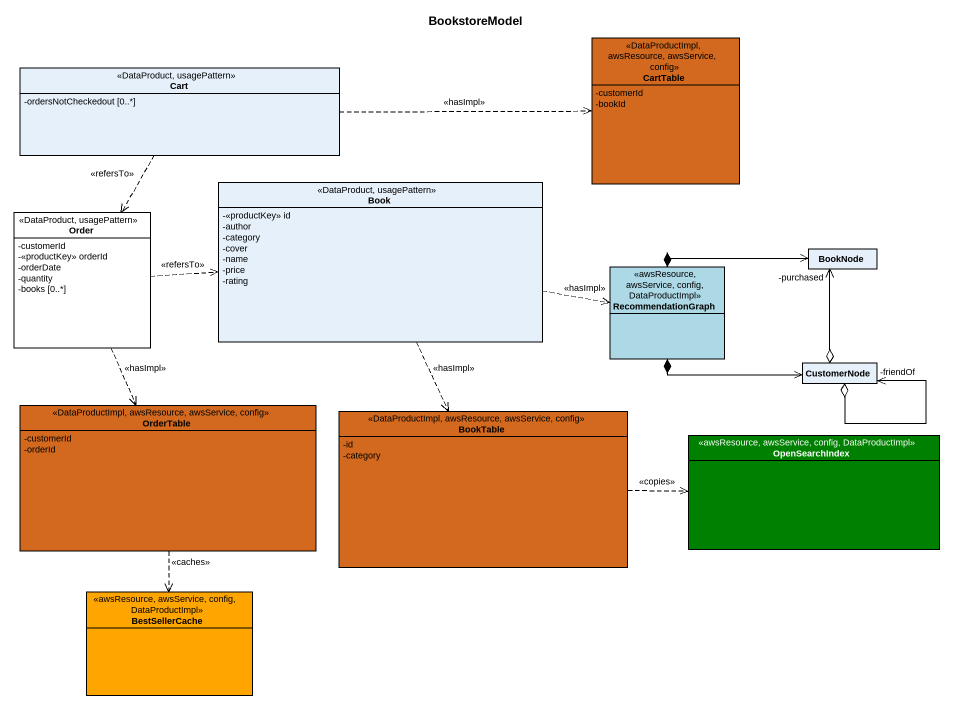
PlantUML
@startuml
title BookstoreModel
hide circle
hide empty members
skinparam classAttributeIconSize 0
class CartTable <<DataProductImpl, awsResource, awsService, config>> #D2691E {
  -customerId
  -bookId
}
class Cart <<DataProduct, usagePattern>> {
  -ordersNotCheckedout [0..*]
}
class Book <<DataProduct, usagePattern>> {
  -<<productKey>> id
  -author
  -category
  -cover
  -name
  -price
  -rating
}
class Order <<DataProduct, usagePattern>> #FFFFFF {
  -customerId
  -<<productKey>> orderId
  -orderDate
  -quantity
  -books [0..*]
}
class RecommendationGraph <<awsResource, awsService, config, DataProductImpl>> #ADD8E6
class BookNode
class CustomerNode
class OrderTable <<DataProductImpl, awsResource, awsService, config>> #D2691E {
  -customerId
  -orderId
}
class BookTable <<DataProductImpl, awsResource, awsService, config>> #D2691E {
  -id
  -category
}
class OpenSearchIndex <<awsResource, awsService, config, DataProductImpl>> #008000
class BestSellerCache <<awsResource, awsService, config, DataProductImpl>> #FFA500
Cart .right.> CartTable : <<hasImpl>>
Cart ..> Order : <<refersTo>>
Book .right.> RecommendationGraph : <<hasImpl>>
Book ..> BookTable : <<hasImpl>>
Order .right.> Book : <<refersTo>>
Order ..> OrderTable : <<hasImpl>>
RecommendationGraph *-right-> BookNode
RecommendationGraph *-right-> CustomerNode
CustomerNode o-up-> "-purchased" BookNode
CustomerNode o--> "-friendOf" CustomerNode
OrderTable ..> BestSellerCache : <<caches>>
BookTable .right.> OpenSearchIndex : <<copies>>
@enduml
